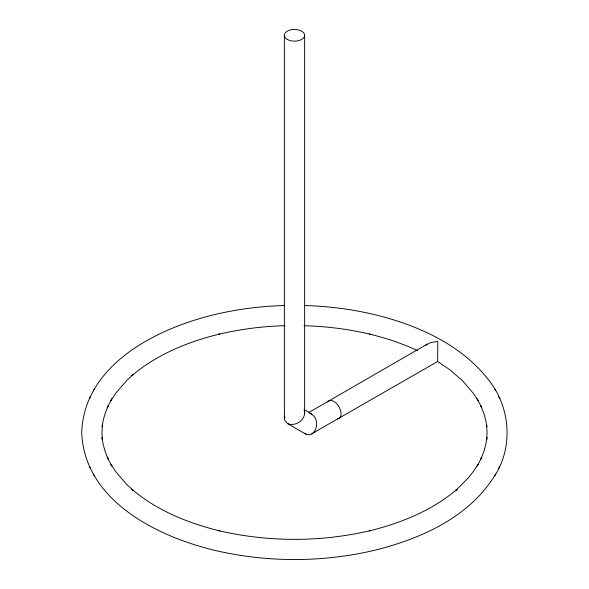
<?xml version="1.0" encoding="UTF-8"?>
<svg xmlns="http://www.w3.org/2000/svg" width="589" height="589" viewBox="0 0 589 589"><rect width="100%" height="100%" fill="white"/><g stroke="black" fill="none" stroke-linecap="round" stroke-linejoin="round"><path stroke-width="0.88" d="M481.375 406.837L477.142 398.797L478.106 400.601L473.637 393.746L462.417 380.612L449.606 369.59L437.642 361.506L309.843 434.896L305.86 434.167L287.336 423.469L284.715 420.384L284.715 416.099M304.631 35.303L304.631 413.478C304.005 421.223 294.36 426.797 287.336 423.469M102.147 426.598L102.376 425.177L101.963 432.451L102.376 439.718L102.03 437.59L103.266 444.842L105.328 452.035L108.192 459.133L107.213 457.285L111.858 466.105L110.894 464.294L115.363 471.148L126.583 484.283L133.283 490.504L131.943 489.304C156.954 510.538 188.097 523.157 219.682 530.88L218.88 530.682C268.4 542.248 320.6 542.248 370.12 530.682L369.318 530.88C400.903 523.157 432.046 510.538 457.057 489.304L455.717 490.504L468.395 477.826L473.637 471.148L478.106 464.294L477.142 466.105L481.787 457.285L480.808 459.133L483.672 452.035L485.734 444.842L486.97 437.59L486.624 439.718L487.037 432.451L486.624 425.177L486.853 426.598M102.184 426.399L103.266 420.053L105.328 412.867L108.192 405.769L107.213 407.617M284.539 305.536C261.133 306.125 237.794 309.137 215 314.482L214.197 314.673C156.564 328.61 84.308 364.554 81.702 432.451C84.308 500.348 156.564 536.292 214.197 550.222L215 550.42C267.06 562.576 321.94 562.576 374 550.42L374.803 550.222C421.341 538.685 470.199 516.796 495.68 474.02M494.723 475.824C513.166 447.22 510.457 408.346 489.849 381.598C462.372 344.94 418.197 325.319 374.803 314.673L374 314.482C351.206 309.137 327.867 306.125 304.461 305.536M107.625 406.837L111.858 398.797L110.894 400.601L115.363 393.746L126.583 380.612L133.283 374.398L131.943 375.591C156.954 354.364 188.097 341.745 219.682 334.022L218.88 334.213C240.562 329.133 262.76 326.269 285.024 325.71M89.285 398.562L90.257 396.714M93.32 390.882L94.277 389.071M498.743 468.181L499.715 466.341M311.802 434.167C315.535 431.752 316.838 426.996 316.521 422.762C316.345 415.701 309.453 412.41 304.005 409.686M425.773 345.257L430.522 342.614L437.811 341.436L437.642 361.506M308.923 412.425L427.511 343.954M303.976 325.71C326.24 326.269 348.438 329.133 370.12 334.213L369.318 334.022C385.876 338.101 402.213 343.365 417.638 350.705M309.843 413.456L311.802 414.185M304.697 433.224L305.86 434.167M494.723 389.071L495.68 390.882M498.743 396.714L499.715 398.562M481.787 407.617L480.808 405.769L483.672 412.867L485.734 420.053L486.816 426.399M89.285 466.341L90.257 468.181M93.32 474.02L94.277 475.824M304.285 411.416L304.631 413.478M284.369 35.303L284.369 418.323M327.705 401.978A10.131 5.853 60 0 1 338.977 406.771A10.131 5.853 60 0 1 337.49 418.934M287.336 39.441A10.131 5.853 0 0 0 304.285 36.812A10.131 5.853 0 0 0 291.879 29.649A10.131 5.853 0 0 0 287.336 39.441"/></g></svg>
